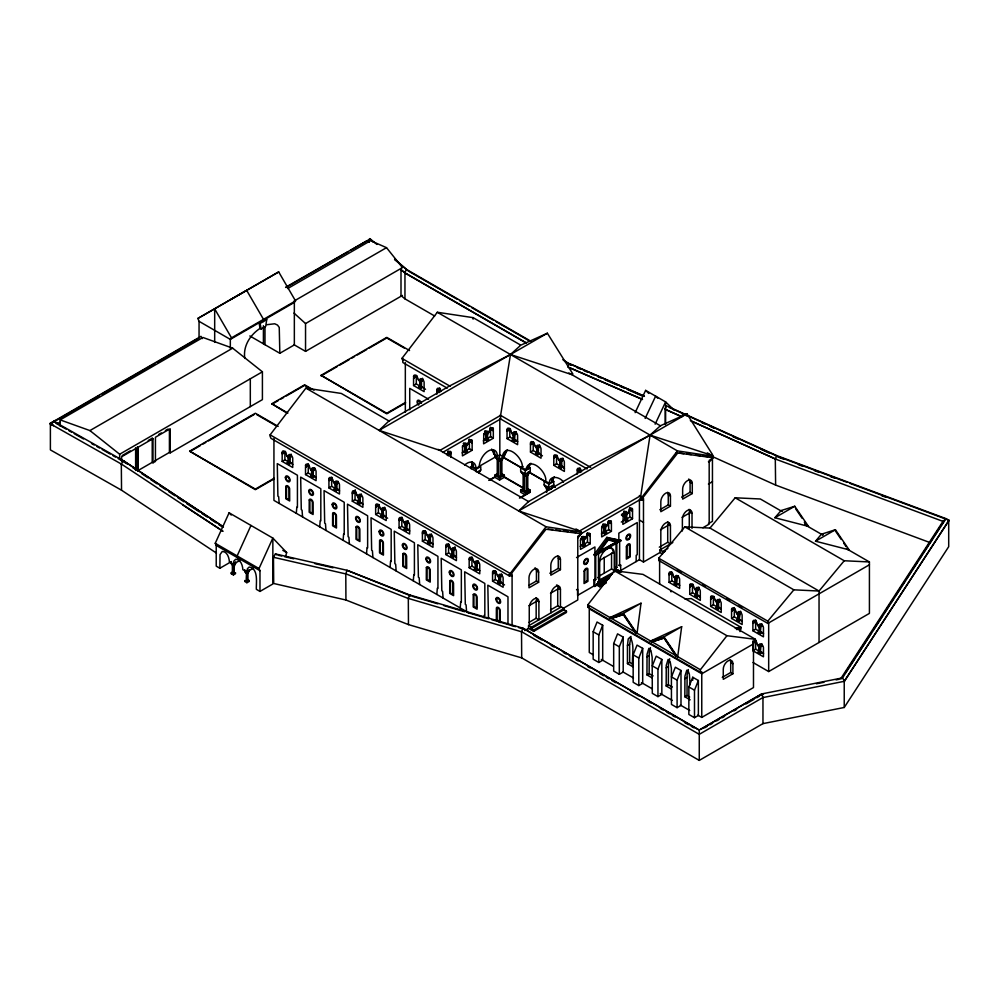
<?xml version="1.0" encoding="UTF-8"?>
<svg xmlns="http://www.w3.org/2000/svg" width="999" height="999" viewBox="0 0 999 999"><rect width="100%" height="100%" fill="white"/><g stroke="black" fill="none" stroke-linecap="round" stroke-linejoin="round"><path stroke-width="1.5" d="M216.471 553.096L121.541 490.209L121.316 463.998L123.314 460.676L222.939 526.485M345.929 600.012L345.791 573.813L346.978 570.292L409.602 594.929L523.026 628.246L699.263 730.007L761.75 693.93L842.519 677.884L945.991 518.631L949.05 520.279L844.23 681.43L844.23 707.479L762.961 723.626L699.263 760.401L521.69 657.879L408.466 624.612L345.929 600.012L273.701 583.491L273.476 557.28L275.412 553.933L346.978 570.292L410.889 595.916L409.602 594.929L408.316 598.413L408.466 624.612M521.69 657.879L521.528 631.68L523.026 628.246L697.926 729.42M462.425 447.115L464.41 443.069L465.921 443.069L466.396 444.817L463.424 443.381L466.158 445.442C468.444 445.492 469.955 435.751 472.14 441.508L468.918 440.197L468.918 441.171L472.14 442.47L472.14 450.274L462.425 455.881L462.587 445.591M483.603 435.077L485.589 431.019L487.1 431.031L487.574 432.779L484.602 431.331L487.337 433.404C489.635 433.454 491.133 423.701 493.319 429.458L490.097 428.159L490.097 429.12L493.319 430.432L493.319 438.224L483.603 443.843L483.778 433.554M580.494 540.596L582.479 536.55L583.99 536.55L584.465 538.299L581.505 536.85L584.253 538.911C587.874 538.386 585.152 534.89 588.224 533.229C591.346 532.217 590.309 537.949 587.25 533.528L587.25 534.502L590.209 535.951L590.209 543.756L580.494 549.363L580.494 540.596A3.309 1.911 -60 0 1 580.968 538.299M601.685 528.159L603.671 524.1L605.182 524.1L605.669 525.861L602.709 524.4L605.444 526.473C609.065 525.949 606.343 522.44 609.415 520.791C612.549 519.767 611.5 525.511 608.453 521.091L608.453 522.052L611.413 523.501L611.413 531.306L601.685 536.925L601.685 528.159A3.309 1.911 -60 0 1 602.16 525.849M623.289 515.284L623.289 513.261L624.8 511.513L626.311 511.513L626.785 513.274L623.826 511.813L626.573 513.886C630.194 513.361 627.459 509.852 630.544 508.204C633.666 507.18 632.629 512.924 629.57 508.503L629.57 509.465L632.529 510.926L632.529 518.718L622.814 524.338L623.289 515.284L621.465 514.235M627.447 645.541L628.221 638.948L630.107 637.112C635.339 645.791 631.343 657.242 632.754 666.695L627.447 663.636L627.447 645.541L629.645 644.268L630.968 636.413M652.247 677.959L646.952 674.899L647.04 654.27L648.913 648.314L650.923 650.461L652.16 657.23L652.31 693.356L657.954 696.615L661.837 694.367L661.837 659.415L656.206 656.156L652.31 665.858L657.954 669.118L657.954 696.615M653.121 675.923L649.138 673.638L649.238 653.009L650.461 647.664M671.465 689.048L666.171 685.988L666.258 665.359L668.131 659.402L670.142 661.563L671.378 668.319L671.465 704.42L677.097 707.667L680.993 705.431L680.993 670.466L675.349 667.207L671.465 676.91L677.097 680.169L677.097 707.667M672.327 687.025L668.356 684.727L668.443 664.098L669.68 658.766M690.134 699.837L684.839 696.778L684.927 676.136L686.8 670.179L688.174 670.978L689.36 674.238L690.134 684.74M689.672 697.04L687.025 695.504L687.112 674.874L688.348 669.542M369.83 239.161L285.589 287.262M369.205 242.332L369.493 238.811L373.339 242.07M296.303 513.311L296.815 507.067L297.427 507.417L297.427 475.237L277.272 463.598L277.897 496.191L278.659 496.64L279.171 503.421M319.692 526.823L320.217 520.566L320.816 520.916L320.816 488.736L300.662 477.11L301.286 509.702L302.06 510.139L302.56 516.933M343.094 540.322L343.606 534.078L344.218 534.428L344.218 502.247L324.063 490.621L324.687 523.214L325.462 523.651L325.961 530.444M366.508 553.846L367.033 547.602L367.632 547.952L367.632 515.771L347.49 504.145L348.114 536.738L348.876 537.175L349.388 543.956M390.047 567.444L390.572 561.188L391.171 561.538L391.171 529.358L371.029 517.732L371.653 550.324L372.415 550.761L372.927 557.554M413.286 580.856L413.811 574.6L414.41 574.949L414.41 542.782L394.255 531.143L394.88 563.736L395.654 564.185L396.153 570.966M436.813 594.43L437.325 588.186L437.937 588.536L437.937 556.356L417.782 544.73L418.406 577.322L419.18 577.759L419.68 584.552M460.214 607.954L460.739 601.698L461.338 602.047L461.338 569.867L441.196 558.241L441.82 590.834L442.582 591.271L443.094 598.064M484.028 617.769L484.228 615.272L484.827 615.609L484.827 583.441L464.685 571.803L465.309 604.395L466.071 604.845L466.583 611.625M285.726 555.819L286.688 552.572L272.852 538.086L229.096 512.812L215.247 543.294L216.221 545.417L216.221 566.146L219.867 568.256L220.03 554.62L222.253 551.46C227.235 551.398 229.196 557.792 229.395 561.925L233.341 564.198L233.978 560.914L235.714 559.24C240.709 559.178 242.67 565.571 242.857 569.692L246.803 571.977L253.247 568.256M246.803 571.977L247.44 568.681L249.188 567.02C258.704 568.506 256.081 582.917 256.331 589.31L259.977 591.42L272.852 583.978L272.852 538.086L259.016 568.556L259.977 570.679L259.977 591.42M641.021 603.196L637.012 633.528L635.676 632.754L623.326 614.61L610.988 618.506L609.64 617.732L641.021 603.196L623.326 613.411L609.64 617.732M681.668 626.673L677.659 657.005L676.323 656.231L663.973 638.074L651.635 641.97L650.287 641.196L681.668 626.673L663.973 636.887L650.287 641.196M500.511 455.144L502.41 456.243C505.581 441.521 523.901 458.154 522.265 467.707L525.874 469.792L528.334 468.369L530.869 463.224M525.874 469.792C529.045 455.069 547.365 471.703 545.729 481.243L549.338 483.329L551.798 481.905L554.333 476.76M549.338 483.329C549.025 474.637 560.177 476.685 563.424 482.092M265.634 318.993L266.721 319.63L265.697 326.398L261.164 329.021L260.065 328.384L259.028 322.802L260.127 323.439L261.164 329.021M500.599 415.384L510.477 354.508L520.779 345.179L547.365 333.216L572.852 373.976L571.753 374.613L510.477 354.508L449.625 385.951L388.961 420.979L379.083 430.369L439.935 450.399L500.599 415.384L500.599 418.968L442.632 452.435M579.532 534.59L640.197 499.562L650.074 435.114L660.389 425.774L686.962 413.811L712.449 454.57L712.449 521.328L708.416 523.663M447.14 454.07L446.965 454.87L448.401 451.973M468.344 442.282L468.169 443.793M489.522 430.232L489.348 431.755M231.293 563.548L232.38 564.997L232.38 572.951L233.828 573.289L233.828 565.834L231.293 563.548L232.979 565.834L233.404 563.099M246.878 570.879L246.453 581.068L247.902 580.731L247.902 572.777L248.988 569.655M778.046 457.055L776.76 455.594L666.42 405.794L664.872 409.165L681.855 416.833M593.169 631.718L597.065 622.015L602.697 625.262L602.697 660.227L598.813 662.474L593.169 659.215L593.169 631.718L598.813 634.977L598.813 662.474M598.813 634.977L602.697 625.262M613.673 643.556L617.557 633.853L623.201 637.1L623.201 672.065L619.318 674.3L613.673 671.053L613.673 643.556L619.318 646.803L619.318 674.3M619.318 646.803L623.201 637.1M633.166 654.807L637.05 645.104L642.694 648.351L642.694 683.316L638.798 685.564L633.166 682.305L633.166 654.807L638.798 658.054L638.798 685.564M638.798 658.054L642.694 648.351M657.954 669.118L661.837 659.415M677.097 680.169L680.993 670.466M688.848 686.95L692.744 677.247L698.376 680.506L698.376 715.471L694.492 717.707L688.848 714.46L688.848 686.95L694.492 690.209L694.492 717.707M694.492 690.209L698.376 680.506M250.974 525.449L237.125 555.931L238.099 559.627M499.562 455.694L498.601 461.188L498.601 476.535L501.885 475.749L501.885 459.29L504.345 456.356L504.345 454.07M530.244 467.882L525.449 470.641L524.487 476.136L524.487 491.483L527.772 490.696L527.772 475.349L530.244 471.303L530.244 467.882L527.847 466.496M548.014 489.71L548.975 484.228L544.18 481.456L544.18 484.877L546.64 488.936L549.937 489.71L548.975 487.649L544.18 484.877L546.64 487.812L546.64 492.42M635.152 412.649L645.629 390.384L665.621 401.91L674 410.052M645.154 418.419L655.631 396.153L657.717 398.176M655.144 424.188L665.621 401.91L665.621 424.488M562.837 359.702L571.166 365.047L564.447 361.163M506.206 450.374L504.87 454.82L502.41 456.243M529.657 463.911L528.334 468.369A12.775 7.38 -60 0 1 528.646 465.484M553.121 477.46L551.798 481.905A12.775 7.38 -60 0 1 552.11 479.033M642.532 399.525L567.769 367.02L569.567 363.586L644.168 396.029M478.908 473.014L480.756 469.98L480.756 466.558L475.961 469.318L471.178 466.558L471.178 468.831M287.262 456.393L288.249 457.342L288.249 462.912L289.56 463.224L290.11 457.342L291.096 456.393L289.56 458.104L287.262 456.393L288.786 458.104L291.096 456.393L291.096 455.257M312.15 471.303L314.448 469.592L313.461 470.541L312.912 476.423L311.601 476.098L311.601 470.541L310.614 469.592L312.15 471.303L314.448 469.592L314.448 468.456M334.016 481.793L335.552 484.64L337.849 482.929L335.552 484.64L335.552 489.76L336.863 489.435L336.863 483.878L337.849 481.793M418.656 379.395L420.192 382.242L422.49 380.544L420.192 382.242L420.192 387.362L421.503 387.05L421.503 381.481L422.49 379.395M359.315 497.327L357.405 496.216L358.941 497.927L361.238 496.216L361.238 495.079L359.315 496.178L359.702 503.046L358.391 502.722L358.391 497.165L357.405 495.079M383.054 516.296L382.667 509.44L384.578 508.329L384.578 509.478L382.28 511.176L382.28 516.296L383.591 515.984L383.054 510.102M404.17 521.815L405.706 524.662L408.004 522.964L408.004 521.815M465.959 451.848L465.621 444.805L463.711 443.693L465.209 446.603L467.382 444.955L465.209 446.603L465.209 451.823L466.458 451.548L466.421 445.904L467.382 443.781M487.137 434.577L486.8 432.754L484.89 431.655L486.388 434.553L488.561 432.904L486.388 434.553L486.388 439.785L487.637 439.51L487.599 433.853L488.561 431.743M427.51 535.064L429.033 537.912L431.343 536.201L431.343 535.064M512.137 433.616L513.673 435.314L515.971 433.616L515.971 432.467L514.06 433.578L514.448 440.434L513.124 440.122L513.124 434.553L512.137 433.616L514.06 434.715M450.936 548.426L452.46 551.273L454.77 549.575L452.46 551.273L452.46 556.393L453.783 556.081L453.783 550.511L454.77 548.426M535.564 445.954L537.1 448.801L539.398 447.102L537.1 448.801L537.1 453.921L538.411 453.608L538.411 448.039L539.398 445.954M474.275 561.6L475.811 564.447L478.109 562.749L478.109 561.6M558.903 459.203L560.427 462.05L562.737 460.339L560.427 462.05L560.427 467.17L561.75 466.858L561.75 461.288L562.737 459.203M497.664 575.024L499.188 577.872L501.498 576.161L499.188 577.872L499.188 582.991L500.511 582.679L500.511 577.11L501.498 575.024M585.364 538.486L583.191 540.134L581.693 537.225L583.603 538.336L585.364 537.312L585.364 538.486L583.191 540.134L583.191 545.354L584.44 545.092L583.866 539.123M605.132 527.709L604.795 525.886L602.884 524.787L604.395 527.684L606.568 526.036L604.395 527.684L604.395 532.917L605.631 532.642L605.606 526.985L606.568 524.875M625.511 515.097L627.684 513.449L625.511 515.097L624.013 512.2L625.923 513.299L626.248 515.122M674.163 577.36L675.149 578.309L675.149 583.878L676.46 584.19L676.46 579.07L674.163 577.36L675.699 579.07L677.996 577.36L677.996 576.223M694.829 589.298L696.365 590.996L698.663 589.298L698.663 588.149L696.753 589.26L697.127 590.996L698.663 589.298L697.677 590.234L697.127 596.116L695.816 595.804L695.816 590.234L694.829 589.298L696.753 590.397M715.746 600.237L717.282 603.071L719.58 601.373L717.282 603.071L717.282 608.191L718.593 607.879L718.593 602.322L719.58 600.237M738.586 614.56L738.199 620.279L738.973 620.279L740.509 612.312L738.586 613.411L738.973 615.159L740.509 613.448L738.586 614.56L736.675 613.448L736.675 612.312M757.991 624.625L759.527 627.472L761.825 625.761L761.825 624.625M757.991 644.592L759.527 647.427L761.825 645.729L761.825 644.592M690.359 420.666L775.299 459.003L776.76 455.594L945.991 518.631L942.919 521.453L840.584 678.97L842.519 677.884L844.455 681.268L762.961 697.564L762.961 723.626M846.091 671.678L854.57 658.628M857.117 654.72L870.691 633.841M874.075 628.621L881.705 616.87M885.102 611.65L889.335 605.119M891.033 602.509L892.731 599.899M896.128 594.68L900.361 588.161M902.06 585.551L904.595 581.63M907.142 577.722L911.388 571.191M913.074 568.581L917.319 562.062M919.018 559.452L922.402 554.233M924.1 551.623L928.346 545.092M930.032 542.482L933.428 537.262M935.126 534.652L939.36 528.121M941.058 525.511L943.605 521.603L775.299 459.003L775.624 485.077L930.456 542.757M844.23 681.43L949.05 520.279L849.762 483.291M844.23 707.479L948.7 546.678L948.7 520.629M384.578 509.478L382.28 511.176L380.744 508.329M593.893 554.782L606.843 537.362L621.228 540.571L595.267 555.569L593.893 554.782L594.929 554.183L594.929 579.133L593.893 579.732L593.893 585.988L577.572 595.404L577.572 589.148L576.535 589.747M595.267 555.569L608.204 538.149L621.228 540.571M603.146 545.779L607.642 539.735M512.087 575.973L509.153 575.849L270.991 438.361L270.117 436.351L270.117 434.84L305.906 388.124L341.283 393.444L389.46 421.266M402.822 360.589L401.935 358.416L437.312 312.262L473.101 317.645L520.317 344.905M510.239 574.974L510.239 573.476L546.041 526.76L581.406 532.08L581.406 533.741L546.041 529.233L510.239 574.974L509.153 574.35L509.153 575.849L512.087 574.15L512.087 625.699M640.971 500.012L640.971 498.089L642.07 498.713L642.07 497.052L677.434 450.899L713.224 456.281L713.224 457.792L676.335 452.747M507.405 449.675L504.87 454.82A12.775 7.38 -60 0 1 505.182 451.935M199.051 338.012L199.051 321.328L197.877 318.444L278.696 271.915L295.517 300.899L231.506 337.862L230.319 339.385L230.319 348.489M199.051 321.328L230.319 339.385L294.343 302.422L295.517 300.899M642.07 498.713L677.434 453.371M701.76 717.419L701.76 671.865L700.386 672.252L587.874 607.292L587.874 604.782L614.422 570.754L642.944 574.375L755.444 639.323L755.444 640.846L753.483 641.982L753.483 687.562L701.76 717.419L697.752 715.097M700.386 672.252L700.386 669.742L726.935 635.714L755.444 639.323M869.417 564.772L767.806 623.426L658.741 560.464L658.741 558.204L684.802 526.873L709.989 528.071L819.043 591.033L819.043 642.469M709.989 528.071L735.177 497.789L760.351 498.988L780.556 510.651M767.806 623.426L767.806 621.166L793.855 589.835L819.043 591.033L844.23 560.751L869.417 561.95L869.417 613.386L768.681 671.553L753.009 662.512M577.784 538.036L580.731 534.527M713.224 457.792L712.125 457.155L712.125 458.666L709.178 462.175L708.416 461.738M479.108 471.94L480.756 469.98L477.16 472.052M527.772 474.238L530.244 471.303L525.449 474.063L520.666 471.303L520.666 467.882L523.064 466.496M774.887 517.732L781.068 510.576L794.754 506.256L808.453 526.373L774.887 517.732L794.754 506.256M815.534 541.208L821.39 534.228L835.414 529.732L849.1 549.85L815.534 541.208L835.414 529.732M627.684 513.449L626.723 514.398L626.76 520.054L624.937 519.58L626.76 520.054M429.807 543.031L429.807 537.912L427.51 536.201L428.496 537.15L429.033 543.031L430.357 542.707L430.357 537.15L431.343 536.201L429.033 537.912M640.197 495.979L579.532 531.006L518.681 510.964L528.571 501.573L589.235 466.545L650.074 435.114L711.363 455.207L712.449 454.57M762.961 697.564L761.75 693.93L700.599 729.42M448.389 451.973L450.037 451.323L450.774 451.973L450.462 453.571L447.727 451.998L447.727 452.959L450.949 454.27L450.949 457.38M53.609 421.978L50.387 423.838L50.387 449.9L121.541 490.209M260.065 328.384C250.187 334.84 242.832 346.253 244.817 358.441M57.043 423.176L53.821 421.328L55.332 420.454M278.696 271.915L197.877 318.444M53.397 421.566L49.95 423.551L53.397 425.574L49.95 423.551L200.986 336.351L202.273 338.586M286.039 287.537L348.201 251.648M350.899 250.087L367.12 240.722M99.463 395.504L50.387 423.838L121.541 464.16M102.16 393.943L154.758 363.574M157.455 362.025L197.914 338.661M60.177 426.073L60.177 419.892L202.922 337.475L232.667 348.164L262.412 371.815L262.412 399.637L170.18 452.884L169.418 452.435L156.006 460.177M287.687 288.549L370.592 240.684L386.513 247.665L402.447 267.62L305.544 323.564L305.544 351.373L293.768 344.58M56.831 423.838L59.965 422.24M293.968 301.099L386.513 247.665M260.127 323.439L266.721 319.63M60.177 419.892L89.922 430.581L232.667 348.164M249.825 335.951L279.832 353.284L294.343 344.905L294.343 302.422M119.668 458.866L119.668 454.233L262.412 371.815M122.203 455.544L130.257 450.899M148.202 440.534L152.223 438.211L152.997 438.661L152.997 462.799L152.223 462.362L137.462 470.879L137.462 446.728M158.679 434.478L161.363 432.929M165.384 430.606L168.069 429.058M152.997 438.661L138.237 447.177L138.237 471.328M305.544 351.373L402.447 295.429M152.997 462.799L155.432 461.401L155.432 437.25L170.18 428.733L170.18 452.884M274.138 478.846L255.369 489.685L189.673 451.186L255.369 413.249L278.159 426.411M286.538 412.849L271.79 403.771L304.645 384.802L314.023 390.222M405.532 402.984L386.763 413.823L321.066 375.324L386.763 337.387L409.553 350.549M191.009 450.974L200.399 445.554M203.084 444.006L205.757 442.457M208.441 440.909L254.033 414.597M271.79 404.345L278.359 400.549M280.994 399.026L283.616 397.515M286.251 395.991L304.645 385.377L311.351 389.248M321.066 375.886L337.163 366.608M339.835 365.06L349.225 359.64M351.91 358.092L354.583 356.543M357.267 354.995L366.658 349.575M369.33 348.027L386.763 337.962L404.195 348.027M285.427 451.511L282.168 452.784L285.427 451.511L285.427 452.46L282.168 453.733L282.168 461.388L292.732 467.482L292.732 458.891A3.084 1.786 60 0 0 290.572 454.795A3.084 1.786 60 0 0 288.399 456.393L288.786 463.224M420.192 387.362L419.642 381.481L422.802 379.108L419.792 380.532A3.084 1.786 60 0 1 421.965 378.933A3.084 1.786 60 0 1 424.125 383.029L424.125 391.62L413.561 385.527L413.561 377.872L416.82 376.598L416.82 375.649L413.561 376.923L416.296 375.349M282.168 453.733L285.427 452.46M414.473 377.347L416.82 376.598M288.399 456.393L291.146 454.807A3.084 1.786 60 0 1 291.146 454.108M419.792 380.532L422.54 378.946A3.084 1.786 60 0 1 422.54 378.246M288.661 456.543L291.408 454.957L288.249 457.342M282.168 461.388L284.902 459.802L292.819 464.385M413.561 385.527L416.296 383.941L425.537 389.285M287.262 462.687L289.173 461.575L291.096 462.687L289.173 464.485L287.262 462.687L289.173 463.786L291.096 462.687M288.249 462.462L290.11 462.462M287.262 463.386L289.173 461.575M420.567 387.937L422.49 386.825L420.567 388.623L418.656 386.825L420.567 388.623M189.673 451.186L255.369 489.11L274.138 478.271M321.066 375.324L386.763 413.249L405.532 402.422M311.601 470.541L314.76 468.156L311.763 469.592A3.084 1.786 60 0 1 313.923 467.994A3.084 1.786 60 0 1 316.084 472.09L316.084 480.681L305.519 474.575L305.519 466.933L308.778 465.659L308.778 464.71L305.519 465.984L308.254 464.398A3.084 1.786 60 0 1 308.266 463.698M436.913 394.13L436.913 391.071L440.172 389.797L440.172 388.848L436.913 390.122L439.647 388.549A3.084 1.786 60 0 1 439.66 387.837M306.431 466.408L308.778 465.659M436.913 391.071L440.172 389.797M379.083 430.369L547.365 333.216M311.763 469.592L314.76 468.156M305.519 474.575L308.254 473.002L316.183 477.572M310.614 475.886L312.537 476.985L314.448 475.886L314.448 476.573L312.537 477.684L310.614 476.573L312.537 474.775M310.614 476.573L312.537 475.474M335.164 482.929L338.162 481.493L335.164 482.929A3.084 1.786 60 0 1 337.325 481.331A3.084 1.786 60 0 1 339.485 485.427L339.485 494.018L328.921 487.924L328.921 480.269L332.192 478.996L332.192 478.046L328.921 479.32L331.656 477.747A3.084 1.786 60 0 1 331.668 477.035M328.921 480.269L332.192 478.996M328.921 479.32A3.084 1.786 60 0 1 331.081 477.722A3.084 1.786 60 0 1 333.254 481.818L335.427 483.553L338.162 481.968M328.921 487.924L331.656 486.338L339.585 490.909M335.939 490.322L337.849 489.223L335.939 491.021L334.016 489.223L335.939 491.021M219.867 568.256L231.456 561.563M358.941 503.046L358.554 496.216A3.084 1.786 60 0 1 360.714 494.617A3.084 1.786 60 0 1 362.874 498.713L362.874 507.305L352.31 501.198L352.31 493.556L355.569 492.282L355.569 491.333L352.31 492.607L355.045 491.021A3.084 1.786 60 0 1 355.232 489.747M352.31 493.556L355.569 492.282M233.341 564.198L239.772 560.476M233.404 564.76L235.514 563.548L235.514 561.875M358.554 496.216L361.288 494.63A3.084 1.786 60 0 1 361.288 493.918M358.816 496.366L361.551 494.78L358.391 497.165M352.31 501.198L355.045 499.625L362.974 504.195M231.293 572.702L233.404 573.926L235.514 572.702L235.514 573.713L233.404 574.937L231.293 573.713L231.293 572.702L233.404 571.49M231.293 573.713L233.404 572.502M233.828 573.289L234.428 564.997L235.514 563.548L234.428 565.484L232.979 565.834M357.405 502.509L359.315 503.608L361.238 502.509L361.238 503.196L359.315 504.308L357.405 503.196L359.315 501.398M357.405 503.196L359.315 502.097M359.702 503.046L360.252 497.165L361.238 496.216L358.941 497.927M463.424 443.381L466.396 444.817L466.396 444.093M468.918 440.197L472.14 441.508A3.309 1.911 -60 0 0 471.665 439.747M484.602 431.331L487.574 432.779L487.574 432.055M490.097 428.159L493.319 429.458A3.309 1.911 -60 0 0 492.844 427.709M447.727 452.959L450.037 453.733M468.918 441.171L472.14 442.47M490.097 429.12L493.319 430.432M465.134 445.566L465.209 451.823M246.453 581.068L246.453 572.427M245.854 572.777L244.767 571.328L246.878 572.539L248.988 571.328L247.902 573.264L246.453 573.613L244.767 571.328L244.767 569.655M463.711 451.273L465.621 452.385L467.382 451.361L467.382 452.072L465.621 453.084L463.711 451.985L465.472 450.262M462.112 452.897L469.405 448.688L472.14 450.274M483.291 440.859L490.584 436.65L493.319 438.224M486.8 440.334L488.561 439.323L486.8 441.046L484.89 439.223L486.8 441.046M375.649 505.856L378.908 504.582L378.908 505.531L375.649 506.805L375.649 514.46L386.213 520.554L386.213 511.963A3.084 1.786 60 0 0 384.053 507.867A3.084 1.786 60 0 0 381.893 509.465L384.89 508.029L382.155 510.089L379.97 508.354A3.084 1.786 60 0 0 377.809 504.258A3.084 1.786 60 0 0 375.649 505.856L378.908 504.582M507.042 429.995A3.084 1.786 60 0 1 509.203 428.409A3.084 1.786 60 0 1 511.363 432.492L513.548 434.228L516.283 432.18L513.286 433.603A3.084 1.786 60 0 1 515.447 432.005A3.084 1.786 60 0 1 517.607 436.101L517.607 444.692L507.042 438.598L507.042 430.944L510.302 429.67L510.302 428.721L507.042 429.995L509.777 428.421M376.561 506.281L378.908 505.531M507.042 430.944L510.302 429.67M246.878 581.693L248.988 580.481L248.988 581.493L246.878 582.717L244.767 581.493L244.767 580.481L246.878 581.693L246.878 582.717M381.893 509.465L384.627 507.879A3.084 1.786 60 0 1 384.64 507.18M513.286 433.603L516.283 432.18M382.28 510.102L382.28 516.296M513.124 434.553L513.673 434.24L513.673 440.434M375.649 514.46L378.384 512.874L387.637 518.219M507.042 438.598L509.777 437.013L517.707 441.595M512.137 439.897L514.06 441.009L515.971 439.897L515.971 440.596L514.06 441.695L512.137 440.596L514.06 438.786M512.137 440.596L514.06 439.485M514.448 440.434L514.985 434.553L515.971 433.616L513.673 435.314M382.667 516.87L384.578 515.759L382.667 517.557L380.744 515.759L382.667 517.557M471.178 466.558L473.563 465.172M478.471 466.77L496.441 456.406M464.647 464.997A12.775 7.38 -60 0 1 476.011 468.506L479.295 466.608A12.775 7.38 -60 0 1 488.336 450.961A12.775 7.38 -60 0 1 497.365 456.168L499.825 454.757L499.825 418.668M498.601 476.535L497.24 475.749L497.24 459.29L494.767 456.356L499.562 459.115L504.345 456.356L501.885 460.402L498.601 461.188L494.767 456.356L494.767 452.934M405.706 524.662L408.004 522.964L407.018 523.901L406.468 529.782L405.706 529.782L405.319 522.952A3.084 1.786 60 0 1 407.48 521.353A3.084 1.786 60 0 1 409.64 525.449L409.64 534.053L399.076 527.947L399.076 520.304L402.335 519.018L402.335 518.069L399.076 519.355L401.81 517.769A3.084 1.786 60 0 1 401.823 517.057M537.1 453.921L536.55 448.039L539.71 445.666L536.713 447.09A3.084 1.786 60 0 1 538.873 445.492A3.084 1.786 60 0 1 541.033 449.587L541.033 458.191L530.469 452.085L530.469 444.443L533.728 443.156L533.728 442.207L530.469 443.494L533.204 441.908M399.076 520.304L402.335 519.018M530.469 444.443L533.204 442.857L533.204 450.512L542.457 455.844M405.319 522.952L408.054 521.378A3.084 1.786 60 0 1 408.067 520.666M536.713 447.09L539.448 445.517A3.084 1.786 60 0 1 539.46 444.805M405.582 523.101L408.316 521.528L405.582 523.576L403.396 521.853A3.084 1.786 60 0 0 401.236 517.757A3.084 1.786 60 0 0 399.076 519.355M399.076 527.947L401.81 526.373L409.74 530.944M530.469 452.085L533.204 450.512M500.761 473.114L504.345 475.199L504.345 477.272L499.562 480.044L494.767 477.272L494.767 475.199L498.364 473.114M404.17 529.245L406.094 528.146L408.004 529.245L406.094 531.043L404.17 529.245L406.094 530.357L408.004 529.245M488.748 480.382L495.504 476.473M405.157 529.02L407.018 529.02M490.097 479.97L495.504 476.848M537.487 454.495L539.398 453.384L537.487 455.194L535.564 453.384L537.487 455.194M494.767 475.199L499.562 477.959L504.345 475.199M429.033 543.031L428.646 536.201A3.084 1.786 60 0 1 430.806 534.602A3.084 1.786 60 0 1 432.979 538.698L432.979 547.29L422.402 541.183L422.402 533.541L425.674 532.267L425.674 531.318L422.402 532.592L425.149 531.006M557.067 455.457L553.796 456.73L557.067 455.457L557.067 456.406L553.796 457.679L553.796 465.334L564.373 471.428L564.373 462.837A3.084 1.786 60 0 0 562.2 458.741A3.084 1.786 60 0 0 560.039 460.339L563.049 458.903L560.302 460.489M422.402 533.541L425.674 532.267M553.796 457.679L557.067 456.406M527.772 475.349L524.487 476.136L520.666 471.303L523.126 474.238M428.646 536.201L431.381 534.615A3.084 1.786 60 0 1 431.393 533.903M560.039 460.339L562.787 458.753A3.084 1.786 60 0 1 562.787 458.042M428.908 536.351L431.655 534.765L428.496 537.15M422.402 541.183L425.149 539.61L433.067 544.18M553.796 465.334L556.543 463.748L564.46 468.319M427.51 542.494L429.42 543.593L431.343 542.494L431.343 543.181L429.42 544.293L427.51 543.181L429.42 541.383M559.89 466.408L561.75 466.408M427.51 543.181L429.42 542.082M520.666 490.147L525.449 492.907L525.449 494.992L520.666 492.232L520.666 490.147L524.25 488.074M560.814 467.732L562.737 466.633L560.814 468.431L558.903 466.633L560.814 468.431M525.449 492.907L530.244 490.147L530.244 492.232L520.779 497.689M519.43 498.089L530.244 491.845M548.975 484.228L553.758 481.456L553.758 484.877L551.298 488.936L553.758 484.877L548.975 487.649M445.829 545.953A3.084 1.786 60 0 1 448.002 544.355A3.084 1.786 60 0 1 450.162 548.451L452.335 550.187L455.069 548.139L452.072 549.562A3.084 1.786 60 0 1 454.233 547.964A3.084 1.786 60 0 1 456.406 552.06L456.406 560.651L445.829 554.557L445.829 546.903L449.1 545.629L449.1 544.68L445.829 545.953L448.576 544.38A3.084 1.786 60 0 1 448.576 543.668M577.222 474.1L577.222 471.041L580.494 469.767L580.494 468.818L577.222 470.092L579.969 468.519A3.084 1.786 60 0 1 579.969 467.807M445.829 546.903L449.1 545.629M578.134 470.517L579.969 469.468L579.969 472.527M518.681 510.964L686.962 413.811M452.072 549.562L454.807 547.976A3.084 1.786 60 0 1 454.995 546.69M445.829 554.557L448.576 552.971L456.493 557.554M452.847 556.967L454.77 555.856L452.847 557.654L450.936 555.856L452.847 557.654M475.811 564.447L478.109 562.749L477.122 563.686L476.585 569.567L475.262 569.255L475.262 563.686L478.421 561.313L475.424 562.737A3.084 1.786 60 0 1 477.584 561.138A3.084 1.786 60 0 1 479.745 565.234L479.745 573.838L469.18 567.732L469.18 560.077L472.44 558.803L472.44 557.854L469.18 559.128L471.915 557.554A3.084 1.786 60 0 1 471.928 556.843M470.092 559.552L471.915 558.503L471.915 566.146L479.845 570.729M475.424 562.737L478.421 561.313M469.18 567.732L471.915 566.146M474.275 569.03L476.198 570.142L478.109 569.03L478.109 569.73L476.198 570.829L474.275 569.73L476.198 567.919M474.275 569.73L476.198 568.618M499.188 582.991L498.651 577.11L501.81 574.725L498.801 576.161A3.084 1.786 60 0 1 500.961 574.562A3.084 1.786 60 0 1 503.134 578.658L503.134 587.25L492.557 581.156L492.557 573.501L495.829 572.227L495.829 571.278L492.557 572.552L495.304 570.978M492.557 573.501L495.829 572.227M498.801 576.161L501.535 574.575A3.084 1.786 60 0 1 501.548 573.876M492.557 581.156L495.304 579.57L504.545 584.914M580.307 534.765L577.784 536.226L577.784 599.974L562.574 608.753M640.971 499.75L643.481 498.289L643.481 562.037L639.435 559.702L619.867 570.991M712.125 458.666L709.178 460.364L709.178 524.113L702.871 527.759M499.575 583.553L501.498 582.454L499.575 584.253L497.664 582.454L499.575 584.253M623.826 511.813L626.785 513.274L626.623 511.95M629.57 508.503L632.529 509.952L632.355 508.628M602.709 524.4L605.669 525.861L605.494 524.537M608.453 521.091L611.413 522.539L611.238 521.216M587.25 533.528L590.209 534.989L590.034 533.666M629.57 509.465L632.529 510.926M608.453 522.052L611.413 523.501M587.25 534.502L590.209 535.951M626.76 514.835L624.937 514.36L624.974 520.004M583.116 539.098L583.191 545.354M624.013 519.767L625.774 518.756L627.684 519.867L625.923 521.59L624.013 519.767L625.923 520.879L627.684 519.867M604.32 531.88L604.395 532.917M621.291 522.052L629.795 517.145L632.529 518.718M583.116 544.33L582.654 545.042M601.386 533.941L608.666 529.732L611.413 531.306M580.182 546.391L587.474 542.17L590.209 543.756M604.795 533.466L606.568 532.455L604.795 534.178L602.884 532.355L604.795 534.178M583.603 545.916L585.364 544.892L583.603 546.628L581.693 544.805L583.603 546.628M576.535 557.579L594.929 546.952L594.929 553.384L596.303 554.17M529.22 585.164L536.438 580.993L538.636 582.255L538.636 572.14A6.818 3.934 -60 0 0 533.816 569.355A6.818 3.934 -60 0 0 528.995 577.697L528.995 587.812L538.636 582.255M549.837 573.251L558.266 568.394L560.451 569.655L560.451 559.54A6.818 3.934 -60 0 0 555.631 556.755A6.818 3.934 -60 0 0 550.824 565.097L550.824 575.212L560.451 569.655M659.839 509.752L668.269 504.882L670.454 506.143L670.454 496.028A6.818 3.934 -60 0 0 665.634 493.244A6.818 3.934 -60 0 0 660.826 501.598L660.826 511.713L670.454 506.143M681.655 497.152L690.084 492.282L692.282 493.543L692.282 483.429A6.818 3.934 -60 0 0 687.462 480.644A6.818 3.934 -60 0 0 682.642 488.998L682.642 499.113L692.282 493.543M708.416 484.028L712.449 481.693M599.55 551.173L617.045 541.695L599.388 551.898L608.191 540.047L617.045 541.695M593.893 579.732L595.754 579.607L595.754 554.657L599.038 553.396M599.363 575.998L611.55 568.968L614.285 570.554L615.247 569.992L615.247 567.407L616.833 567.432L616.833 542.482L620.192 541.183M614.285 570.554L614.285 553.234L613.186 552.597L598.576 561.038L599.662 561.663L599.662 578.995L598.438 579.695M528.933 605.731L537.362 600.861L538.898 601.748L538.898 619.83L536.163 618.256L528.933 622.427M550.486 593.281L558.916 588.423A6.818 3.934 -60 0 0 556.518 584.989M660.489 529.782L668.918 524.912A6.818 3.934 -60 0 0 667.507 521.79M682.055 517.332L690.484 512.462A6.818 3.934 -60 0 0 689.073 509.34M615.247 567.407L616.833 567.432M598.488 578.021L599.263 577.584L597.664 577.547L598.488 578.021L598.488 553.071M620.691 565.209L618.831 565.334L620.691 565.209L620.691 571.465L619.542 572.127L619.542 570.791L618.281 571.515L618.281 570.179L617.02 570.904L617.02 569.917L617.02 570.904M599.263 580.169L617.407 570.142M615.247 569.992L617.02 569.917M609.065 578.671L599.612 584.128L598.026 583.216L598.026 581.868L599.125 581.243L599.263 577.584M599.125 581.243L612.3 574.075M550.486 609.977L557.717 605.806L560.451 607.38L560.451 589.31A6.818 3.934 -60 0 0 555.631 586.525A6.818 3.934 -60 0 0 550.824 594.867L550.824 612.949M659.29 547.165L667.719 542.295L670.454 543.881L670.454 525.799A6.818 3.934 -60 0 0 665.634 523.014A6.818 3.934 -60 0 0 660.826 531.356L660.826 549.438M593.893 585.988L594.717 586.463L596.927 585.177L596.927 583.841L598.026 583.216M598.026 581.868L599.612 582.792L610.414 576.548M563.998 609.74L566.458 611.163L566.458 612.449L533.666 631.393L528.521 628.421L528.521 625.824L561.313 606.893L563.998 608.441L563.998 609.74L531.193 628.671L531.193 627.372L563.998 608.441M643.481 562.037L659.964 552.522L659.964 549.937L672.827 542.507M596.927 583.841L599.675 585.426L606.318 581.58M596.116 584.702L599.675 586.763L606.318 582.929M524.725 630.606L528.521 628.421M659.964 549.937L662.649 551.485L667.894 548.451M665.272 551.261L662.649 552.772L662.649 551.485M531.193 628.671L533.666 630.094L566.458 611.163M658.741 560.464L659.615 559.964L659.615 584.278M675.699 584.19L675.312 577.36A3.084 1.786 60 0 1 677.472 575.761A3.084 1.786 60 0 1 679.632 579.857L679.632 588.448L669.068 582.355L669.068 574.7L672.327 573.426L672.327 572.477L669.068 573.751L671.803 572.177M669.068 574.7L672.327 573.426M675.312 577.36L678.046 575.774M675.574 577.509L678.309 575.923L675.149 578.309M669.068 582.355L671.803 580.769L679.732 585.352M610.988 618.506L623.613 614.447L635.676 632.754M674.163 583.653L676.073 584.752L677.996 583.653L677.996 584.34L676.073 585.451L674.163 584.34L676.073 582.542M674.163 584.34L676.073 583.241M676.46 584.19L677.01 578.309L677.996 577.36L675.699 579.07M692.994 584.403L689.735 585.689L692.994 584.403L692.994 585.352L689.735 586.638L689.735 594.28L700.299 600.387L700.299 591.783A3.084 1.786 60 0 0 698.139 587.687A3.084 1.786 60 0 0 695.978 589.285L698.975 587.862L695.816 590.234M689.735 586.638L692.994 585.352M695.978 589.285L698.713 587.712A3.084 1.786 60 0 1 698.713 587M808.453 526.373L806.78 525.799L804.307 522.165M689.735 594.28L692.469 592.707L700.399 597.277M694.829 595.579L696.753 594.48L698.663 595.579L696.753 597.39L694.829 595.579L696.753 596.69L698.663 595.579M695.816 595.354L697.677 595.354M694.829 596.278L696.753 594.48M710.651 597.764L713.91 596.49L713.91 597.439L710.651 598.713L710.651 606.356L721.216 612.462L721.216 603.858A3.084 1.786 60 0 0 719.055 599.775A3.084 1.786 60 0 0 716.895 601.361L719.892 599.937L717.157 601.997L714.972 600.262A3.084 1.786 60 0 0 712.811 596.166A3.084 1.786 60 0 0 710.651 597.764L713.91 596.49M710.651 598.713L713.91 597.439M716.895 601.361L719.63 599.787A3.084 1.786 60 0 1 719.642 599.075M710.651 606.356L713.386 604.782L721.315 609.353M651.635 641.97L664.273 637.911L676.323 656.231M717.669 608.766L719.58 607.654L717.669 609.465L715.746 607.654L717.669 609.465M627.447 663.636L629.645 662.374L632.292 663.91M646.952 656.793L649.138 655.531M731.568 609.84A3.084 1.786 60 0 1 733.741 608.241A3.084 1.786 60 0 1 735.901 612.337L738.074 614.073L740.808 612.012L737.811 613.448A3.084 1.786 60 0 1 739.972 611.85A3.084 1.786 60 0 1 742.145 615.946L742.145 624.537L731.568 618.443L731.568 610.789L734.839 609.515L734.839 608.566L731.568 609.84L734.315 608.266A3.084 1.786 60 0 1 734.315 607.554M731.568 610.789L734.839 609.515M847.427 549.263L849.1 549.85M737.811 613.448L740.546 611.863A3.084 1.786 60 0 1 740.559 611.163M731.568 618.443L734.315 616.858L742.232 621.428M738.586 620.841L740.509 619.742L738.586 621.54L736.675 619.742L738.586 621.54M646.952 674.899L649.138 673.638M666.171 667.881L668.356 666.62M759.527 627.472L761.825 625.761L760.838 626.71L760.301 632.592L759.527 632.592L759.14 625.761A3.084 1.786 60 0 1 761.3 624.163A3.084 1.786 60 0 1 763.461 628.259L763.461 636.85L752.896 630.756L752.896 623.101L756.156 621.828L756.156 620.879L752.896 622.152L755.631 620.579A3.084 1.786 60 0 1 755.644 619.867M753.808 622.577L755.631 621.515L755.631 629.17L763.561 633.741M759.14 625.761L762.137 624.325L759.402 626.385L757.217 624.65A3.084 1.786 60 0 0 755.057 620.554A3.084 1.786 60 0 0 752.896 622.152M759.402 625.911L762.137 624.325M759.527 632.592L759.527 626.398M752.896 630.756L755.631 629.17M757.991 632.055L759.914 633.154L761.825 632.055L761.825 632.742L759.914 633.853L757.991 632.742L759.914 630.943M666.171 685.988L668.356 684.727M684.839 678.671L687.025 677.397M759.527 647.427L761.825 645.729L760.838 646.678L760.301 652.559L759.527 652.559L759.14 645.729A3.084 1.786 60 0 1 761.3 644.13A3.084 1.786 60 0 1 763.461 648.226L763.461 656.818L752.896 650.711L752.896 643.069L756.156 641.795L756.156 640.846L752.896 642.12L754.72 641.071M753.483 643.905L701.76 673.763L589.26 608.816L589.26 652.472L593.281 654.782M759.14 645.729L762.137 644.293L758.978 646.678L759.527 652.559M759.402 645.878L762.137 644.293M752.896 650.711L755.631 649.138L763.561 653.708M757.991 652.022L759.914 653.121L761.825 652.022L761.825 652.709L759.914 653.821L757.991 652.709L759.914 650.911M684.839 696.778L687.025 695.504M722.277 677.372L730.706 672.502L732.904 673.776L732.904 663.661A6.818 3.934 -60 0 0 728.084 660.876A6.818 3.934 -60 0 0 723.264 669.218L723.264 679.332L732.904 673.776M704.607 727.846L707.28 726.298M709.952 724.762L712.624 723.214M716.62 720.903L719.292 719.367M721.965 717.819L724.637 716.283M733.99 710.888L736.65 709.34M746.003 703.945L754.02 699.325M756.693 697.777L759.352 696.241M763.124 697.427L699.263 734.34L521.528 631.68M229.882 299.962L246.691 290.397L263.511 319.38L262.325 320.904L263.424 321.528M587.874 607.292L589.26 606.917M266.858 324.7L274.713 323.776L277.497 325.062L279.245 327.422L279.832 353.284M763.411 694.305L760.389 694.904L760.689 695.466M816.37 683.778L823.938 682.28M836.038 679.882L839.06 679.27M685.077 599.15L691.208 598.551L741.058 627.335L741.058 629.12L736.45 629.507M734.927 627.921L741.058 627.335M288.786 458.104L289.56 458.104M382.667 515.759L383.379 515.347M476.198 569.03L476.91 568.618M233.404 572.702L232.617 573.151M697.677 590.234L696.365 589.922L696.365 596.116M696.365 590.996L697.127 590.996M738.973 615.159L736.675 613.448L737.662 614.397L738.199 620.279M759.914 632.055L760.626 631.643M759.914 652.022L760.626 651.61M640.546 499.987L643.481 500.112M664.872 409.165L680.781 416.221M679.32 453.109L683.791 453.658M686.775 454.033L691.246 454.582M695.729 455.132L700.199 455.681M703.184 456.056L707.654 456.605M548.014 528.995L552.634 529.582M555.706 529.97L560.314 530.556M563.386 530.956L568.006 531.543M571.078 531.93L575.699 532.517M609.003 539.984L616.508 541.383M942.919 521.453L943.605 521.603M278.646 555.344L281.668 556.031M284.69 556.718L293.756 558.791M314.91 563.636L333.054 567.782M273.476 557.28L345.929 573.95M246.091 580.931L246.878 580.481M412.387 596.353L437.799 603.821M443.781 605.581L464.71 611.725M467.707 612.612L488.636 618.756M491.62 619.63L515.546 626.66M518.531 627.547L523.014 628.858M408.316 598.413L521.69 631.83M778.221 456.643L846.84 482.205M779.507 457.604L783.89 459.228M798.476 464.66L802.846 466.296M814.51 470.641L818.893 472.265M830.556 476.61L834.939 478.246M881.605 495.629L885.988 497.265M345.791 573.813L408.466 598.563M571.366 364.623L644.417 396.391M576.785 367.495L581.006 369.318M583.816 370.542L588.024 372.377M590.834 373.601L593.643 374.825M597.864 376.648L600.674 377.872M604.882 379.707L617.532 385.202M620.342 386.426L624.562 388.261M627.372 389.485L642.819 396.203M569.58 367.644L641.483 398.913M669.38 407.517L776.797 456.006M681.93 413.673L687.574 416.233M701.71 422.602L704.545 423.888M710.202 426.436L714.435 428.346M732.816 436.638L738.473 439.198M761.088 449.4L769.567 453.234M692.107 421.341L775.624 459.028M713.336 456.968L775.624 485.077M125.312 461.838L55.082 422.053L57.268 423.801M58.167 424.587L66.171 429.12M68.844 430.631L71.503 432.142M74.176 433.653L83.516 438.948M91.521 443.481L94.181 444.992M96.853 446.491L99.525 448.002M102.185 449.513L110.19 454.046M112.862 455.556L115.522 457.067M118.194 458.578L127.435 464.073M531.043 341.346L406.593 269.493L404.495 272.752L525.936 342.869M456.868 299.063L408.466 271.116L394.58 259.041M459.565 300.612L468.981 306.044M471.665 307.605L493.181 320.017M495.866 321.578L528.134 340.209M526.361 342.894L404.957 272.814L401.386 269.855M568.881 372.952L660.614 425.911M707.329 452.884L713.224 456.281M437.312 312.262L677.434 450.899M781.068 510.576L782.417 511.351M821.727 534.04L823.064 534.815M804.782 524.65L822.739 535.002M846.528 548.738L869.417 561.95M401.386 295.904L404.957 298.863L434.64 315.996M735.177 497.789L844.23 560.751M688.673 479.045A6.818 3.934 -60 0 1 690.084 482.167L692.282 483.429M667.619 492.357A6.818 3.934 -60 0 1 668.269 494.767L670.454 496.028M692.02 528.421L692.02 513.349L689.273 511.763L689.273 528.346M401.935 358.416L450.124 386.238M500.137 415.109L590.696 467.395M639.36 495.492L642.07 497.052M447.215 388.149L402.822 362.512L402.822 358.928M499.687 418.444L587.15 468.943M684.802 526.873L793.855 589.835M561.75 461.288L561.201 460.976L561.201 467.17M561.201 462.05L558.129 459.228A3.084 1.786 60 0 0 555.968 455.132A3.084 1.786 60 0 0 553.796 456.73M537.874 453.921L537.874 448.801L534.79 445.991A3.084 1.786 60 0 0 532.629 441.895A3.084 1.786 60 0 0 530.469 443.494M420.954 387.362L420.954 382.242L417.882 379.42A3.084 1.786 60 0 0 415.721 375.337A3.084 1.786 60 0 0 413.561 376.923M667.719 524.213L670.454 525.799M560.814 465.522L562.737 466.633M537.487 452.285L539.398 453.384M560.427 467.17L559.89 461.288L558.903 460.339M639.435 520.067L643.481 522.402M428.534 399.213L409.727 388.361L409.727 409.802M486.8 433.928L484.89 432.817L485.851 434.24M625.923 514.473L624.013 513.361L624.974 514.785M621.465 515.197L623.289 516.258M486.65 438.211L488.561 439.323M487.062 438.761L487.637 439.51M627.684 520.566L625.774 518.756M485.814 439.036L486.388 439.785M551.361 480.069L553.758 481.456M503.021 457.043L521.765 467.869M528.459 471.74L544.53 481.006M552.559 485.651L555.244 487.2M503.021 457.242L521.765 468.056M528.459 471.928L544.53 481.206M552.559 485.839L555.244 487.387M520.666 467.882L525.449 470.641M497.365 456.168L494.08 454.283A12.775 7.38 -60 0 0 492.869 449.762M659.964 552.522L662.537 554.008M465.884 445.591L466.458 446.328M465.621 445.966L463.711 444.867L464.635 445.854L464.672 451.511M604.795 527.06L602.884 525.949L603.846 527.372M658.741 558.204L767.806 621.166M677.122 570.067L681.156 572.402M702.709 584.84L705.394 586.388M726.935 598.826L729.632 600.387M739.06 605.831L741.745 607.38M465.884 450.811L466.458 451.548M604.645 531.343L606.568 532.455M620.192 540.384L618.831 539.597L618.831 533.154L637.225 522.539L637.225 554.72L636.176 555.319L636.176 561.575M605.057 531.893L605.631 532.642M604.645 532.055L606.568 533.154M604.008 531.992L604.682 531.843M526.648 488.074L530.244 490.147M503.558 476.448L523.576 487.999M503.558 476.823L523.576 488.374M606.843 537.362L608.204 538.149M718.593 602.322L718.056 601.997L718.056 608.191M739.522 614.397L738.973 614.085L738.973 620.279M675.574 577.984L673.388 576.248A3.084 1.786 60 0 0 671.228 572.152A3.084 1.786 60 0 0 669.068 573.751M718.056 603.071L715.746 601.373L716.733 602.322L717.282 608.191M760.301 632.592L760.301 627.472L757.991 625.761L758.978 626.71M524.487 491.483L523.126 490.696L523.126 475.349M717.669 606.555L719.58 607.654M738.586 618.631L740.509 619.742M476.011 468.506L472.727 466.608A12.775 7.38 -60 0 0 471.516 462.087M438.124 449.363L528.683 501.648M575.998 528.958L581.406 532.08M581.406 533.741L580.307 533.104L580.307 535.027M581.73 536.725L584.465 538.299L584.303 536.975M583.928 545.379L583.928 540.147L581.693 538.399L582.654 539.822M583.453 543.793L585.364 544.892M583.866 544.343L584.44 545.092M583.453 544.492L585.364 545.604M759.402 646.353L757.217 644.617A3.084 1.786 60 0 0 754.445 640.272M760.301 652.559L760.301 647.427L757.991 645.729L758.978 646.678M305.906 388.124L546.041 526.76M619.542 570.791L621.366 571.84M618.281 570.179L619.867 571.091L619.867 572.427M614.422 570.754L726.935 635.714M594.929 579.133L595.754 579.607M557.617 555.869A6.818 3.934 -60 0 1 558.266 558.279L560.451 559.54M730.069 659.977A6.818 3.934 -60 0 1 730.706 662.387L732.904 663.661M271.79 403.771L287.887 413.062M535.027 567.757A6.818 3.934 -60 0 1 536.438 570.879L538.636 572.14M587.874 604.782L700.386 669.742M557.717 587.724L560.451 589.31M256.706 414.597L276.823 426.211M270.117 434.84L510.239 573.476M453.783 550.511L453.234 550.199L453.234 556.393M476.585 569.567L476.585 564.447L474.275 562.749L475.262 563.686M499.962 582.991L499.962 577.872L497.664 576.161L498.651 577.11M428.908 536.825L426.735 535.089A3.084 1.786 60 0 0 424.575 530.993A3.084 1.786 60 0 0 422.402 532.592M453.234 551.273L450.936 549.575L451.923 550.511L452.46 556.393M336.863 483.878L336.326 483.566L336.326 489.76M358.816 496.84L356.631 495.104A3.084 1.786 60 0 0 354.47 491.008A3.084 1.786 60 0 0 352.31 492.607M380.744 509.478L382.667 510.576M406.468 524.662L404.17 522.964L405.157 523.901L405.706 529.782M290.11 457.342L289.56 457.03L289.56 463.224M312.912 476.423L312.912 471.303L309.84 468.481A3.084 1.786 60 0 0 307.68 464.385A3.084 1.786 60 0 0 305.519 465.984M336.326 484.64L334.016 482.929L335.002 483.878L335.552 489.76M288.661 457.018L286.488 455.282A3.084 1.786 60 0 0 284.328 451.186A3.084 1.786 60 0 0 282.168 452.784M499.575 581.343L501.498 582.454M452.847 554.745L454.77 555.856M382.667 514.647L384.578 515.759M335.939 488.111L337.849 489.223M601.311 659.427L613.361 666.383M622.739 671.803L633.453 677.984M641.495 682.629L652.21 688.811M660.239 693.456L672.302 700.411M680.331 705.044L689.71 710.464M528.521 625.824L531.193 627.372M533.616 635.289L541.695 639.959M551.123 645.391L553.808 646.952M563.236 652.397L565.933 653.945M569.979 656.281L572.664 657.841M575.362 659.39L578.059 660.951M587.487 666.395L590.172 667.944M599.6 673.388L603.646 675.724M606.343 677.272L609.028 678.833M611.725 680.381L615.771 682.717M630.581 691.271L638.661 695.941M648.089 701.385L650.786 702.934M660.214 708.378L662.899 709.939M666.945 712.262L669.642 713.823M672.327 715.384L675.024 716.932M684.452 722.377L688.486 724.712M691.183 726.261L693.88 727.821M498.938 621.828L496.341 620.317L496.391 608.041A2.772 1.598 60 0 1 498.289 607.454A2.772 1.598 60 0 1 500.174 610.227L500.237 622.577M489.21 618.194L488.449 617.757L487.824 585.164L507.979 596.79L507.979 624.375M469.218 613.149L273.938 500.399L273.938 438.474M154.658 460.951L155.432 461.401M282.829 550.349L286.688 552.572M53.821 421.328L56.831 423.064M275.412 553.933L277.123 554.994M215.247 543.294L259.016 568.556M216.221 545.417L259.977 570.679M247.902 572.777L247.302 572.427L247.302 581.068M246.878 579.27L248.988 580.481M246.878 580.282L248.988 581.493M223.451 526.972L123.314 460.676M186.551 503.484L199.388 511.888M201.948 513.561L207.08 516.92M210.939 519.443L216.071 522.802M218.631 524.475L222.477 526.997M182.904 505.069L222.677 531.093M222.914 531.256L121.316 463.998M132.58 467.495L136.438 470.067M141.571 473.501L148.002 477.784M150.574 479.495L156.993 483.778M159.565 485.489L165.996 489.772M168.556 491.496L174.987 495.779M177.56 497.49L183.978 501.773M89.922 430.581L119.668 454.233M369.867 238.599L376.923 244.443M394.63 259.603L407.292 270.142M400.961 269.83L404.957 272.814L404.957 298.863M293.993 313.087L305.544 323.564M535.564 447.102L536.55 448.039M645.629 390.384L648.776 393.431M229.096 512.812L231.219 515.047M522.939 490.147L523.676 491.171M491.658 449.063L494.08 454.283A12.775 7.38 60 0 0 493.768 451.398M497.04 475.199L497.777 476.223M835.414 530.931L841.17 539.398M843.643 543.019L846.103 546.653M795.579 508.666L802.172 518.344M804.632 521.977L807.105 525.599M663.973 636.887L677.659 657.005M623.326 613.411L637.012 633.528M231.506 337.862L214.685 308.878L214.685 342.395M525.449 474.063L526.411 476.136L526.411 491.483M499.562 459.115L500.524 461.188L500.524 476.535M246.878 572.539L247.302 573.613M472.115 463.911L472.727 466.608A12.775 7.38 60 0 0 471.878 461.7M487.637 434.29L487.062 433.541L487.137 439.797M629.782 507.654L629.795 508.379M624.05 510.964L624.05 511.688M587.462 532.679L587.474 533.404M490.584 427.16L490.584 427.884M469.393 439.198L469.405 439.922M448.201 450.999L450.949 453.296A3.309 1.911 -60 0 0 450.474 451.548M768.681 622.926L768.681 671.553M759.914 625.724L759.914 626.873M759.914 633.154L759.914 633.853M759.914 645.691L759.914 646.84M759.914 653.121L759.914 653.821M755.631 641.483L755.631 649.138M753.421 622.452L753.421 623.401M739.959 628.483L739.959 631.605M734.315 609.203L734.315 616.858M732.092 610.139L732.092 611.088M730.706 662.387L730.706 672.502M717.669 601.336L717.669 602.484M713.386 597.127L713.386 604.782M711.176 598.064L711.176 599.013M699.263 730.007L699.263 760.401M697.127 589.922L697.127 596.116M696.753 596.69L696.753 597.39M696.241 589.435L694.055 588.186A3.084 1.786 60 0 0 691.895 584.09A3.084 1.786 60 0 0 689.735 585.689M692.744 677.247L692.744 680.294M692.469 585.052L692.469 592.707M690.084 482.167L690.084 492.282M690.259 585.988L690.259 586.937M682.379 530.968L682.379 518.906A6.818 3.934 -60 0 1 687.2 510.564A6.818 3.934 -60 0 1 692.02 513.349M676.073 577.335L676.073 578.471M676.073 584.752L676.073 585.451M671.803 573.126L671.803 580.769M669.592 574.05L669.592 574.999M668.269 494.767L668.269 504.882M667.719 525.724L667.719 542.295M665.209 409.203L665.209 424.525M639.435 499.25L639.435 559.702M632.305 510.077L632.305 511.051M629.795 509.34L629.795 517.145M629.645 644.268L629.645 662.374M628.558 511.525L628.558 512.25M626.173 514.085L626.248 520.342M625.923 520.879L625.923 521.59M625.436 514.073L625.511 520.329M619.642 540.859L619.642 565.809M616.008 543.568L616.008 566.957M616.071 567.882L616.071 570.466M611.55 553.096L611.55 568.968M611.188 522.664L611.188 523.638M608.666 521.928L608.666 529.732M607.442 524.113L607.442 524.837M605.057 526.673L605.132 532.929M604.233 557.317L604.233 573.189M603.821 526.948L603.846 532.592M599.612 582.792L599.612 584.128M599.675 585.426L599.675 586.763M599.5 580.469L599.5 581.468M594.717 580.207L594.717 586.463M589.984 535.114L589.984 536.076M587.474 534.378L587.474 542.17M586.238 536.55L586.238 537.275M583.603 538.336L583.603 539.497M577.759 470.404L577.759 471.353M560.814 460.302L560.814 461.451M558.266 558.279L558.266 568.394M557.717 589.235L557.717 605.806M556.543 456.093L556.543 463.748M554.333 457.03L554.333 457.979M537.487 447.065L537.487 448.214M536.438 570.879L536.438 580.993M536.163 600.174L536.163 618.256M533.666 630.094L533.666 631.393M530.993 443.793L530.993 444.742M529.258 625.399L529.258 607.317A6.818 3.934 -60 0 1 534.078 598.975A6.818 3.934 -60 0 1 538.898 601.748M514.06 441.009L514.06 441.695M509.777 429.37L509.777 437.013M507.567 430.307L507.567 431.256M499.562 477.959L499.562 480.044M499.575 576.136L499.575 577.272M499.063 576.311L496.89 575.049A3.084 1.786 60 0 0 494.73 570.953A3.084 1.786 60 0 0 492.557 572.552M495.304 571.928L495.304 579.57M493.094 572.864L493.094 573.801M492.844 429.732L492.844 430.706M490.584 428.846L490.584 436.65M485.814 433.816L485.851 439.46M476.198 562.712L476.198 563.848M476.198 570.142L476.198 570.829M475.961 469.318L475.961 471.603M475.811 563.374L475.811 569.567M475.686 562.887L473.501 561.625A3.084 1.786 60 0 0 471.341 557.542A3.084 1.786 60 0 0 469.18 559.128M473.101 317.645L473.101 319.156M471.653 441.783L471.653 442.744M469.705 559.44L469.705 560.389M469.405 440.896L469.405 448.688M465.621 452.385L465.621 453.084M452.847 549.537L452.847 550.674M450.462 453.571L450.462 454.545M448.576 545.329L448.576 552.971M448.201 452.684L448.201 455.806M446.353 546.266L446.353 547.215M439.647 389.485L439.647 392.545M437.437 390.422L437.437 391.371M429.42 536.163L429.42 537.312M429.42 543.593L429.42 544.293M425.149 531.955L425.149 539.61M422.927 532.892L422.927 533.841M420.567 380.507L420.567 381.643M416.296 376.298L416.296 383.941M414.086 377.235L414.086 378.184M406.468 523.588L406.468 529.782M406.094 522.927L406.094 524.063M406.094 528.146L406.094 528.833M406.094 530.357L406.094 531.043M405.332 362.612L405.332 412.35M401.81 518.718L401.81 526.373M400.999 268.456L400.999 296.266M399.6 519.655L399.6 520.604M378.384 505.232L378.384 512.874M376.173 506.168L376.173 507.117M359.315 503.608L359.315 504.308M355.045 491.97L355.045 499.625M352.834 492.907L352.834 493.856M335.939 482.892L335.939 484.04M331.656 478.683L331.656 486.338M329.445 479.62L329.445 480.569M312.537 469.555L312.537 470.704M312.537 476.985L312.537 477.684M312.15 470.229L312.15 476.423M308.254 465.347L308.254 473.002M306.044 466.283L306.044 467.232M289.173 456.368L289.173 457.505M289.173 463.786L289.173 464.485M284.902 452.16L284.902 459.802M282.692 453.096L282.692 454.046M264.985 326.636L264.985 344.705M263.411 325.724L263.411 343.793M250.312 378.808L250.312 406.618M233.404 573.926L233.404 574.937M232.979 564.647L232.979 573.289M169.418 429.795L169.418 452.435M152.223 438.211L152.223 462.362M136.388 469.368L136.388 448.239L121.641 456.755L121.641 461.288M135.627 447.802L135.627 470.442M752.896 642.12A3.084 1.786 60 0 1 753.084 640.834M670.616 591.533A3.084 1.786 60 0 1 671.228 591.783M622.814 515.571A3.309 1.911 -60 0 1 623.289 513.261M599.662 561.663A10.34 5.969 -60 0 1 606.98 549.013A10.34 5.969 -60 0 1 614.285 553.234M611.051 547.864A10.34 5.969 -60 0 1 613.186 552.597M577.222 470.092A3.084 1.786 60 0 1 579.083 468.344A3.084 1.786 60 0 1 581.543 471.878M436.913 390.122A3.084 1.786 60 0 1 438.461 388.274A3.084 1.786 60 0 1 441.046 391.121M418.981 404.832A2.385 1.374 60 0 1 418.082 401.248A2.385 1.374 60 0 1 420.879 403.072M418.244 404.87A3.334 1.923 60 0 1 417.744 400.312A3.334 1.923 60 0 1 421.453 403.022M535.951 597.752A6.818 3.934 -60 0 1 537.362 600.861M584.103 571.228L584.04 583.566L587.949 581.318L587.887 569.043A2.772 1.598 -60 0 0 585.988 568.456A2.772 1.598 -60 0 0 584.103 571.228M626.385 546.815L626.323 559.153L630.232 556.905L630.169 544.63A2.772 1.598 -60 0 0 628.284 544.043A2.772 1.598 -60 0 0 626.385 546.815M285.839 486.476L285.789 498.763L289.685 501.011L289.635 488.661A2.772 1.598 60 0 0 287.737 485.901A2.772 1.598 60 0 0 285.839 486.476M309.24 499.987L309.178 512.262L313.087 514.522L313.024 502.172A2.772 1.598 60 0 0 311.126 499.4A2.772 1.598 60 0 0 309.24 499.987M332.642 513.498L332.58 525.774L336.476 528.034L336.426 515.684A2.772 1.598 60 0 0 334.528 512.912A2.772 1.598 60 0 0 332.642 513.498M356.056 527.022L355.994 539.298L359.902 541.545L359.84 529.208A2.772 1.598 60 0 0 357.954 526.436A2.772 1.598 60 0 0 356.056 527.022M379.595 540.609L379.533 552.884L383.441 555.144L383.379 542.794A2.772 1.598 60 0 0 381.493 540.022A2.772 1.598 60 0 0 379.595 540.609M402.834 554.02L402.772 566.296L406.68 568.556L406.618 556.206A2.772 1.598 60 0 0 404.72 553.434A2.772 1.598 60 0 0 402.834 554.02M426.361 567.607L426.298 579.882L430.194 582.142L430.144 569.792A2.772 1.598 60 0 0 428.246 567.02A2.772 1.598 60 0 0 426.361 567.607M449.762 581.118L449.7 593.394L453.608 595.654L453.546 583.304A2.772 1.598 60 0 0 451.66 580.531A2.772 1.598 60 0 0 449.762 581.118M473.251 594.68L473.189 606.955L477.097 609.215L477.035 596.865A2.772 1.598 60 0 0 475.149 594.093A2.772 1.598 60 0 0 473.251 594.68M464.835 450.911L465.546 451.323L464.835 450.911M486.014 438.861L486.725 439.273L486.014 438.861M289.885 462.275L289.173 462.687L289.885 462.275M336.651 488.811L335.939 489.223L336.651 488.811M360.027 502.097L359.315 502.509L360.027 502.097M406.805 528.833L406.094 529.245L406.805 528.833M538.199 452.972L537.487 453.384L538.199 452.972M430.132 542.082L429.42 542.494L430.132 542.082M561.525 466.221L560.814 466.633L561.525 466.221M453.558 555.444L452.847 555.856L453.558 555.444M500.287 582.042L499.575 582.454L500.287 582.042M587.212 580.894L584.765 582.305L584.765 571.428A1.723 0.999 -60 0 1 585.988 569.305A1.723 0.999 -60 0 1 587.212 570.017L587.212 580.894M629.495 556.48L627.06 557.892L627.06 547.002A1.723 0.999 -60 0 1 628.284 544.892A1.723 0.999 -60 0 1 629.495 545.591L629.495 556.48M697.464 595.167L696.753 595.579L697.464 595.167M718.381 607.255L717.669 607.654L718.381 607.255M739.297 619.33L738.586 619.742L739.297 619.33M625.811 519.255L625.137 519.405L625.811 519.255M288.961 499.75L286.513 498.339L286.513 487.45A1.723 0.999 60 0 1 287.737 486.75A1.723 0.999 60 0 1 288.961 488.861L288.961 499.75M312.35 513.249L309.902 511.838L309.902 500.961A1.723 0.999 60 0 1 311.126 500.249A1.723 0.999 60 0 1 312.35 502.372L312.35 513.249M335.751 526.76L333.304 525.349L333.304 514.473A1.723 0.999 60 0 1 334.528 513.761A1.723 0.999 60 0 1 335.751 515.884L335.751 526.76M359.165 540.284L356.73 538.873L356.73 527.984A1.723 0.999 60 0 1 357.954 527.285A1.723 0.999 60 0 1 359.165 529.395L359.165 540.284M382.717 553.871L380.269 552.459L380.269 541.583A1.723 0.999 60 0 1 381.493 540.871A1.723 0.999 60 0 1 382.717 542.994L382.717 553.871M405.944 567.282L403.496 565.871L403.496 554.994A1.723 0.999 60 0 1 404.72 554.283A1.723 0.999 60 0 1 405.944 556.406L405.944 567.282M429.47 580.869L427.023 579.457L427.023 568.581A1.723 0.999 60 0 1 428.246 567.869A1.723 0.999 60 0 1 429.47 569.992L429.47 580.869M452.872 594.38L450.437 592.969L450.437 582.092A1.723 0.999 60 0 1 451.66 581.381A1.723 0.999 60 0 1 452.872 583.503L452.872 594.38M476.373 607.941L473.926 606.543L473.926 595.654A1.723 0.999 60 0 1 475.149 594.942A1.723 0.999 60 0 1 476.373 597.065L476.373 607.941M499.512 621.303L497.065 619.892L497.065 609.015A1.723 0.999 60 0 1 498.289 608.304A1.723 0.999 60 0 1 499.512 610.426L499.512 621.303M586.425 563.086A2.385 1.374 -60 0 0 587.187 559.39A2.385 1.374 -60 0 0 584.365 561.888A2.385 1.374 -60 0 0 586.425 563.086M586.6 563.736A3.334 1.923 -60 0 0 587.649 558.578A3.334 1.923 -60 0 0 583.716 562.062A3.334 1.923 -60 0 0 586.6 563.736M628.721 538.673A2.385 1.374 -60 0 0 629.47 534.977A2.385 1.374 -60 0 0 626.648 537.474A2.385 1.374 -60 0 0 628.721 538.673M628.883 539.31A3.334 1.923 -60 0 0 629.944 534.153A3.334 1.923 -60 0 0 626.011 537.649A3.334 1.923 -60 0 0 628.883 539.31M496.603 599.487A2.385 1.374 60 0 0 499.125 602.634A2.385 1.374 60 0 0 499.125 599.263A2.385 1.374 60 0 0 496.603 599.487M495.929 599.1A3.334 1.923 60 0 0 499.463 603.496A3.334 1.923 60 0 0 499.463 598.788A3.334 1.923 60 0 0 495.929 599.1M473.464 586.126A2.385 1.374 60 0 0 475.986 589.273A2.385 1.374 60 0 0 475.986 585.901A2.385 1.374 60 0 0 473.464 586.126M472.789 585.739A3.334 1.923 60 0 0 476.323 590.134A3.334 1.923 60 0 0 476.323 585.426A3.334 1.923 60 0 0 472.789 585.739M449.975 572.564A2.385 1.374 60 0 0 452.497 575.699A2.385 1.374 60 0 0 452.497 572.34A2.385 1.374 60 0 0 449.975 572.564M449.3 572.177A3.334 1.923 60 0 0 452.834 576.573A3.334 1.923 60 0 0 452.834 571.865A3.334 1.923 60 0 0 449.3 572.177M286.051 477.922A2.385 1.374 60 0 0 288.574 481.068A2.385 1.374 60 0 0 288.574 477.697A2.385 1.374 60 0 0 286.051 477.922M285.377 477.534A3.334 1.923 60 0 0 288.911 481.93A3.334 1.923 60 0 0 288.911 477.222A3.334 1.923 60 0 0 285.377 477.534M309.44 491.433A2.385 1.374 60 0 0 311.975 494.567A2.385 1.374 60 0 0 311.975 491.208A2.385 1.374 60 0 0 309.44 491.433M308.778 491.046A3.334 1.923 60 0 0 312.3 495.442A3.334 1.923 60 0 0 312.3 490.721A3.334 1.923 60 0 0 308.778 491.046M332.842 504.945A2.385 1.374 60 0 0 335.364 508.079A2.385 1.374 60 0 0 335.364 504.707A2.385 1.374 60 0 0 332.842 504.945M332.18 504.557A3.334 1.923 60 0 0 335.701 508.941A3.334 1.923 60 0 0 335.701 504.233A3.334 1.923 60 0 0 332.18 504.557M356.268 518.456A2.385 1.374 60 0 0 358.791 521.603A2.385 1.374 60 0 0 358.791 518.231A2.385 1.374 60 0 0 356.268 518.456M355.594 518.069A3.334 1.923 60 0 0 359.128 522.465A3.334 1.923 60 0 0 359.128 517.757A3.334 1.923 60 0 0 355.594 518.069M379.807 532.055A2.385 1.374 60 0 0 382.33 535.189A2.385 1.374 60 0 0 382.33 531.83A2.385 1.374 60 0 0 379.807 532.055M379.133 531.668A3.334 1.923 60 0 0 382.667 536.063A3.334 1.923 60 0 0 382.667 531.356A3.334 1.923 60 0 0 379.133 531.668M403.034 545.466A2.385 1.374 60 0 0 405.569 548.613A2.385 1.374 60 0 0 405.569 545.242A2.385 1.374 60 0 0 403.034 545.466M402.372 545.079A3.334 1.923 60 0 0 405.894 549.475A3.334 1.923 60 0 0 405.894 544.767A3.334 1.923 60 0 0 402.372 545.079M426.561 559.053A2.385 1.374 60 0 0 429.095 562.187A2.385 1.374 60 0 0 429.095 558.816A2.385 1.374 60 0 0 426.561 559.053M425.899 558.666A3.334 1.923 60 0 0 429.42 563.049A3.334 1.923 60 0 0 429.42 558.341A3.334 1.923 60 0 0 425.899 558.666"/></g></svg>
